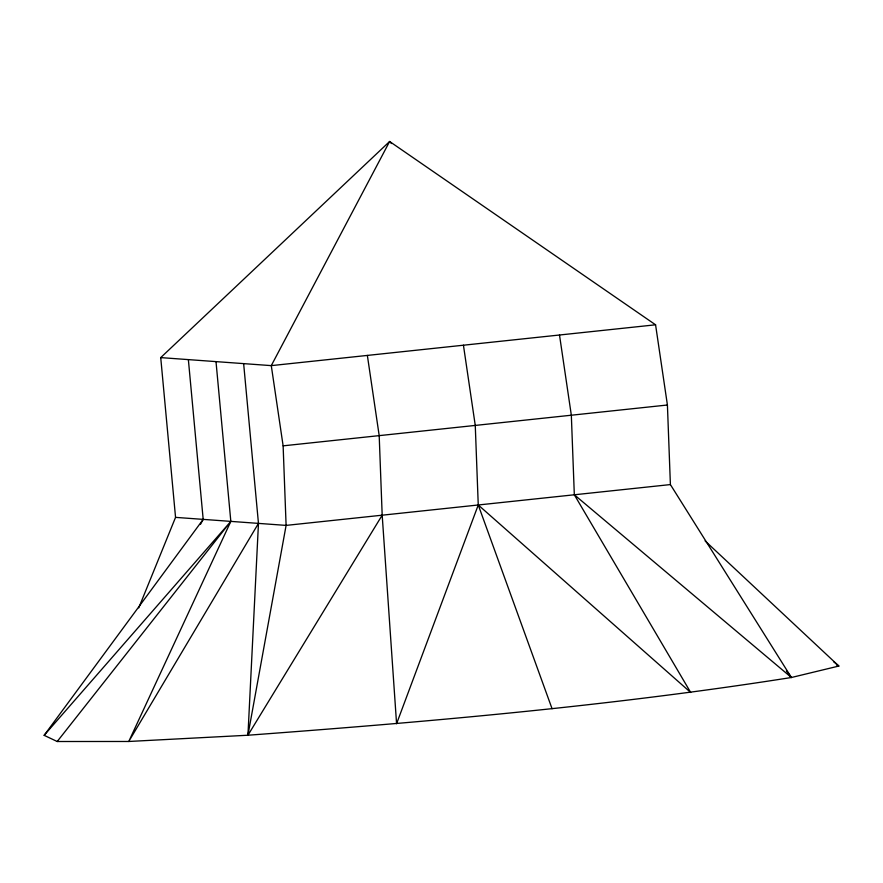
<?xml version="1.0" encoding="UTF-8"?>
<svg xmlns="http://www.w3.org/2000/svg" width="883" height="883" viewBox="0 0 883 883"><rect width="100%" height="100%" fill="white"/><g stroke="black" fill="none" stroke-linecap="round" stroke-linejoin="round"><path stroke-width="1.32" d="M188.366 359.602L203.189 519.381L44.15 735.34L57.207 741.51L128.763 741.477L247.946 735.23L258.465 523.398L243.642 363.619M786.4 670.925L791.411 677.504C611.367 705.892 429.624 721.731 247.946 735.23L286.103 525.396L283.123 445.838L271.28 365.628L389.624 141.49L655.572 324.801L667.416 405.01L670.396 484.579L791.411 677.504L838.85 666.047L705.109 540.904M138.752 607.879L175.551 517.372L160.728 357.604L389.624 141.49L391.456 143.543M200.54 524.226L203.189 519.381M258.465 523.398L128.763 741.477L230.827 521.389L216.004 361.611M247.946 735.23L382.184 515.197L379.193 435.628L367.361 355.419M57.207 741.51L230.827 521.389L44.15 735.34M655.572 324.801L271.28 365.628L160.728 357.604M283.123 445.838L667.416 405.01M670.396 484.579L286.103 525.396L175.551 517.372M836.477 664.921L838.85 666.047L833.552 661.654M559.502 335.01L571.334 415.22L574.325 494.778L791.411 677.504M574.325 494.778L690.705 692.482L478.255 504.988L475.264 425.418L463.432 345.209M552.063 708.718L478.255 504.988L396.577 723.729L382.184 515.197"/></g></svg>
